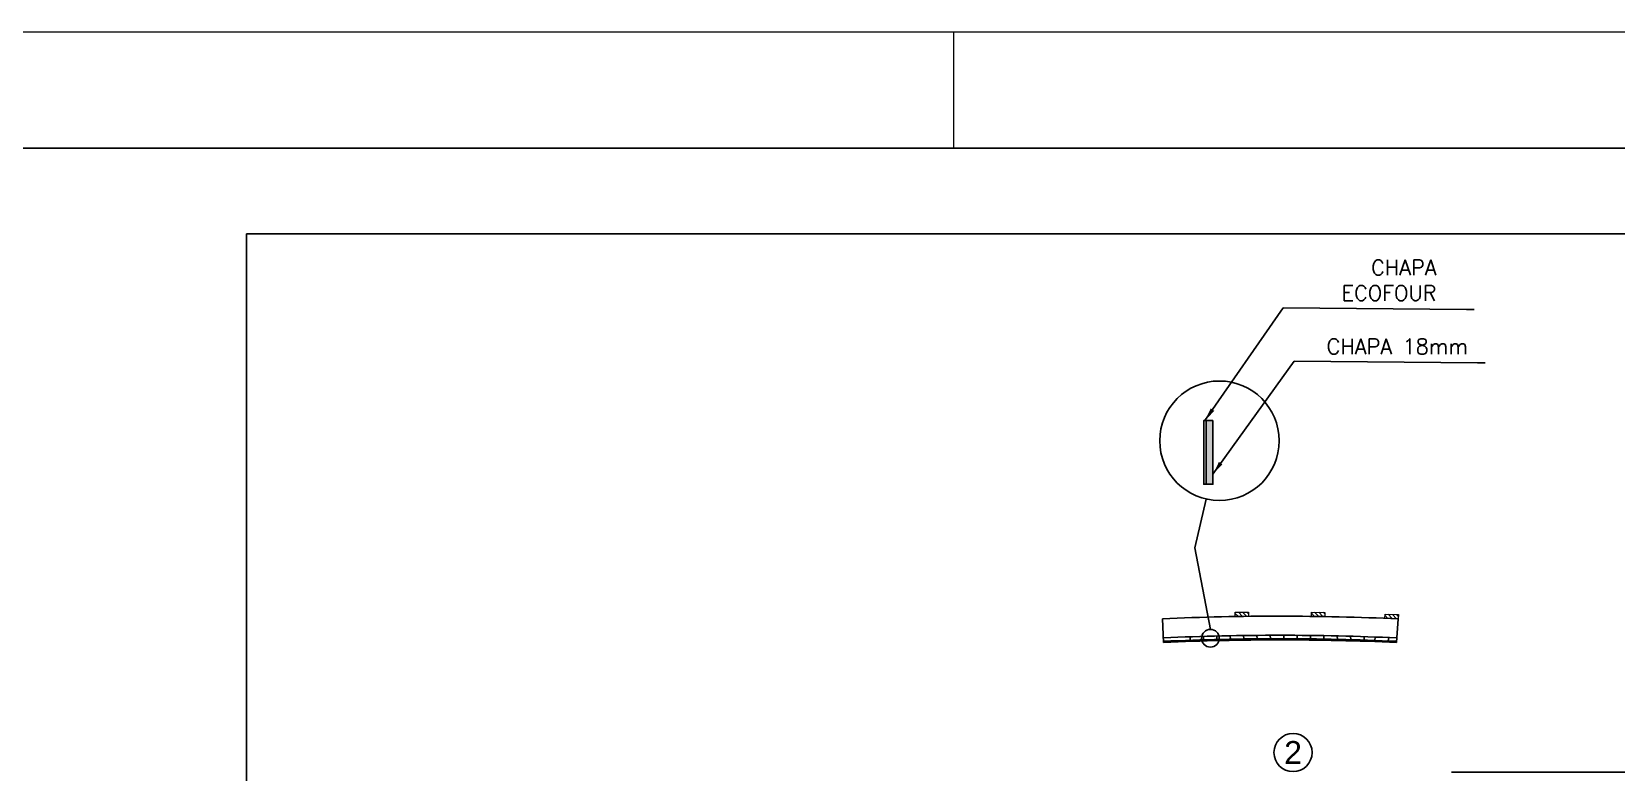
# Model space of a CAD drawing. Extents: x 4150 to 8661, y -614 to 3008.
# Drawn here: x 7052 to 7881, y 2620 to 3008 of the extents above; entities that cross this region are included whole.
import ezdxf
from ezdxf.enums import TextEntityAlignment as Align

# ---------------------------------------------------------------- set-up
doc = ezdxf.new("R2010")
doc.units = 0
for name, color, linetype in [('COTA', 241, 'Continuous'), ('Cota Seção (2x)', 4, 'Continuous'), ('Painéis', 200, 'Continuous'), ('Romaneio', 10, 'Continuous')]:
    doc.layers.add(name, color=color, linetype=linetype)
for name, color, linetype, lineweight in [('FOLHA', 255, 'Continuous', 5), ('Hachura', 251, 'Continuous', 9), ('Madeira', 126, 'Continuous', 18)]:
    doc.layers.add(name, color=color, linetype=linetype, lineweight=lineweight)
doc.styles.add('ARIAL', font='arial.ttf')
doc.styles.add('COTA TECNICA', font='techl___.ttf', dxfattribs={"height": 10})
doc.styles.add('ROMANS', font='romans.shx')
doc.dimstyles.new('PAINEL', dxfattribs={"dimtxt": 10, "dimasz": 3, "dimexe": 3, "dimexo": 3, "dimgap": 3, "dimtad": 1, "dimdec": 1, "dimzin": 12, "dimdsep": 46, "dimtxsty": 'COTA TECNICA', "dimblk1": 'OBLIQUE', "dimblk2": 'OBLIQUE', "dimsah": 1, "dimcen": 0.9, "dimclrd": 4, "dimclre": 4, "dimclrt": 240, "dimadec": 1, "dimazin": 3, "dimtfac": 1, "dimtdec": 1, "dimtmove": 0, "dimatfit": 3, "dimfxl": 1, "dimtolj": 1, "dimtzin": 12, "dimarcsym": 0})

# ---------------------------------------------------------------- blocks, each defined once
blk = doc.blocks.new('_Oblique')
at = {"color": 0, "linetype": 'ByBlock', "lineweight": -2}
blk.add_line((-0.5, -0.5), (0.5, 0.5), dxfattribs=at)

msp = doc.modelspace()

# ---------------------------------------------------------------- hatches: boundary and pattern name
at = {"layer": 'Hachura'}
h = msp.add_hatch(color=256, dxfattribs=at)
h.dxf.hatch_style = 1
h.paths.add_polyline_path([(7670.19, 2804.13), (7666.59, 2804.13), (7666.59, 2770.82), (7670.19, 2770.82)])
h = msp.add_hatch(dxfattribs=at)
h.set_pattern_fill('ANSI31', color=256, scale=0.5, angle=270.81463, style=0)
h.set_pattern_definition([(315.81463, (30782.386, -5200.4155), (1.10645896, 1.13837815), [])])
h.paths.add_polyline_path([(7681.89, 2701.6), (7681.85, 2703.8), (7688.85, 2703.89), (7688.89, 2701.7)])
h = msp.add_hatch(dxfattribs=at)
h.set_pattern_fill('ANSI31', color=256, scale=0.5, angle=269.16676, style=0)
h.set_pattern_definition([(314.1667616, (30585.4358, -5861.3502), (1.13873744, 1.10608918), [])])
h.paths.add_polyline_path([(7721.73, 2701.69), (7721.76, 2703.89), (7728.76, 2703.79), (7728.73, 2701.59)])
h = msp.add_hatch(dxfattribs=at)
h.set_pattern_fill('ANSI31', color=256, scale=0.5, angle=267.47985, style=0)
h.set_pattern_definition([(312.479846, (30361.9452, -6531.69), (1.17080495, 1.07208769), [])])
h.paths.add_polyline_path([(7760.22, 2700.7), (7760.32, 2702.9), (7767.31, 2702.59), (7767.22, 2700.39)])

# ---------------------------------------------------------------- linework, layer by layer
at = {"color": 30}
msp.add_line((4302.54, 2946.69), (8600.49, 2946.69), dxfattribs=at)
at = {"layer": 'COTA'}
msp.add_lwpolyline([(7164.09, 2901.8), (8546.02, 2901.8), (8546.02, 1907.57), (7164.09, 1907.57)], close=True, dxfattribs=at)
at = {"layer": 'Cota Seção (2x)', "color": 30, "true_color": 0xf26722}
for centre, radius in [((7673.6, 2793.58), 31.28), ((7668.88, 2690.21), 4.65)]:
    msp.add_circle(centre, radius, dxfattribs=at)
at = {"layer": 'FOLHA'}
for p, q in [((4150.13, 3007.66), (8661.45, 3007.66)), ((7534.31, 3007.66), (7534.31, 2946.69))]:
    msp.add_line(p, q, dxfattribs=at)
at = {"layer": 'Madeira'}
for points in [[(7681.89, 2701.6), (7681.85, 2703.8), (7688.85, 2703.89), (7688.89, 2701.7)], [(7721.73, 2701.69), (7721.76, 2703.89), (7728.76, 2703.79), (7728.73, 2701.59)], [(7760.22, 2700.7), (7760.32, 2702.9), (7767.31, 2702.59), (7767.22, 2700.39)]]:
    msp.add_lwpolyline(points, close=True, dxfattribs=at)
at = {"layer": 'Painéis'}
for p, q in [((7643.8, 2700.44), (7644.35, 2688.05)), ((7767.22, 2700.39), (7766.41, 2688.02)), ((7658.23, 2690.99), (7658.31, 2689.19)), ((7665.23, 2691.21), (7665.31, 2689.41)), ((7672.23, 2691.4), (7672.31, 2689.6)), ((7679.23, 2691.55), (7679.31, 2689.75)), ((7686.23, 2691.66), (7686.31, 2689.86)), ((7693.23, 2691.74), (7693.31, 2689.94)), ((7700.24, 2691.78), (7700.32, 2689.98)), ((7707.24, 2691.79), (7707.32, 2689.99)), ((7714.25, 2691.76), (7714.33, 2689.96)), ((7721.26, 2691.69), (7721.34, 2689.89)), ((7728.27, 2691.59), (7728.35, 2689.79)), ((7735.29, 2691.46), (7735.37, 2689.65)), ((7742.3, 2691.28), (7742.38, 2689.48)), ((7749.32, 2691.08), (7749.4, 2689.27)), ((7755.2, 2690.87), (7754.9, 2689.08)), ((7762.26, 2690.6), (7761.95, 2688.81)), ((7795.18, 2620.08), (8102.86, 2620.08))]:
    msp.add_line(p, q, dxfattribs=at)
for points in [[(7666.59, 2804.13), (7665.39, 2804.13), (7665.39, 2770.82), (7666.59, 2770.82)], [(7670.19, 2804.13), (7666.59, 2804.13), (7666.59, 2770.82), (7670.19, 2770.82)]]:
    msp.add_lwpolyline(points, close=True, dxfattribs=at)
for radius, start in [(1386.4, 87.42964), (1376.4, 87.4382), (1374.6, 87.43975), (1374, 87.44027)]:
    msp.add_arc((7705.04, 1315.39), radius, start, 92.53173, dxfattribs=at)
at = {"layer": 'Romaneio', "color": 1, "linetype": 'ByBlock'}
msp.add_circle((7712.15, 2630.43), 10, dxfattribs=at)

# ---------------------------------------------------------------- texts
at = {"color": 240, "char_height": 8, "attachment_point": 9, "style": 'ROMANS'}
for s, insert in [('\\A1;CHAPA  \\PECOFOUR', (7787.33, 2866.9)), ('\\A1;CHAPA 18mm', (7803.82, 2838.94))]:
    msp.add_mtext(s, dxfattribs=dict(at, insert=insert))
at = {"layer": 'Romaneio', "color": 255, "linetype": 'ByBlock', "style": 'ARIAL'}
msp.add_text('2', height=12, dxfattribs=at).set_placement((7712.15, 2630.43), align=Align.MIDDLE_CENTER)

# ---------------------------------------------------------------- leaders
at = {"annotation_type": 0, "has_hookline": 1, "hookline_direction": 1, "horizontal_direction": (-1, 0, 0)}
for points in [[(7665.99, 2804.13), (7707.05, 2863.11), (7802.99, 2862.25)], [(7670.19, 2776.18), (7712.78, 2835.16), (7808.72, 2834.3)]]:
    msp.add_leader(points, dimstyle='PAINEL', override={"dimasz": 7}, dxfattribs=at)
at = {"layer": 'Painéis', "linetype": 'ByBlock'}
msp.add_leader([(7668.88, 2694.86), (7660.73, 2737.55), (7666.6, 2763.1)], dimstyle='PAINEL', override={"dimgap": 3, "dimtad": 0}, dxfattribs=at)

doc.saveas('drawing.dxf')
